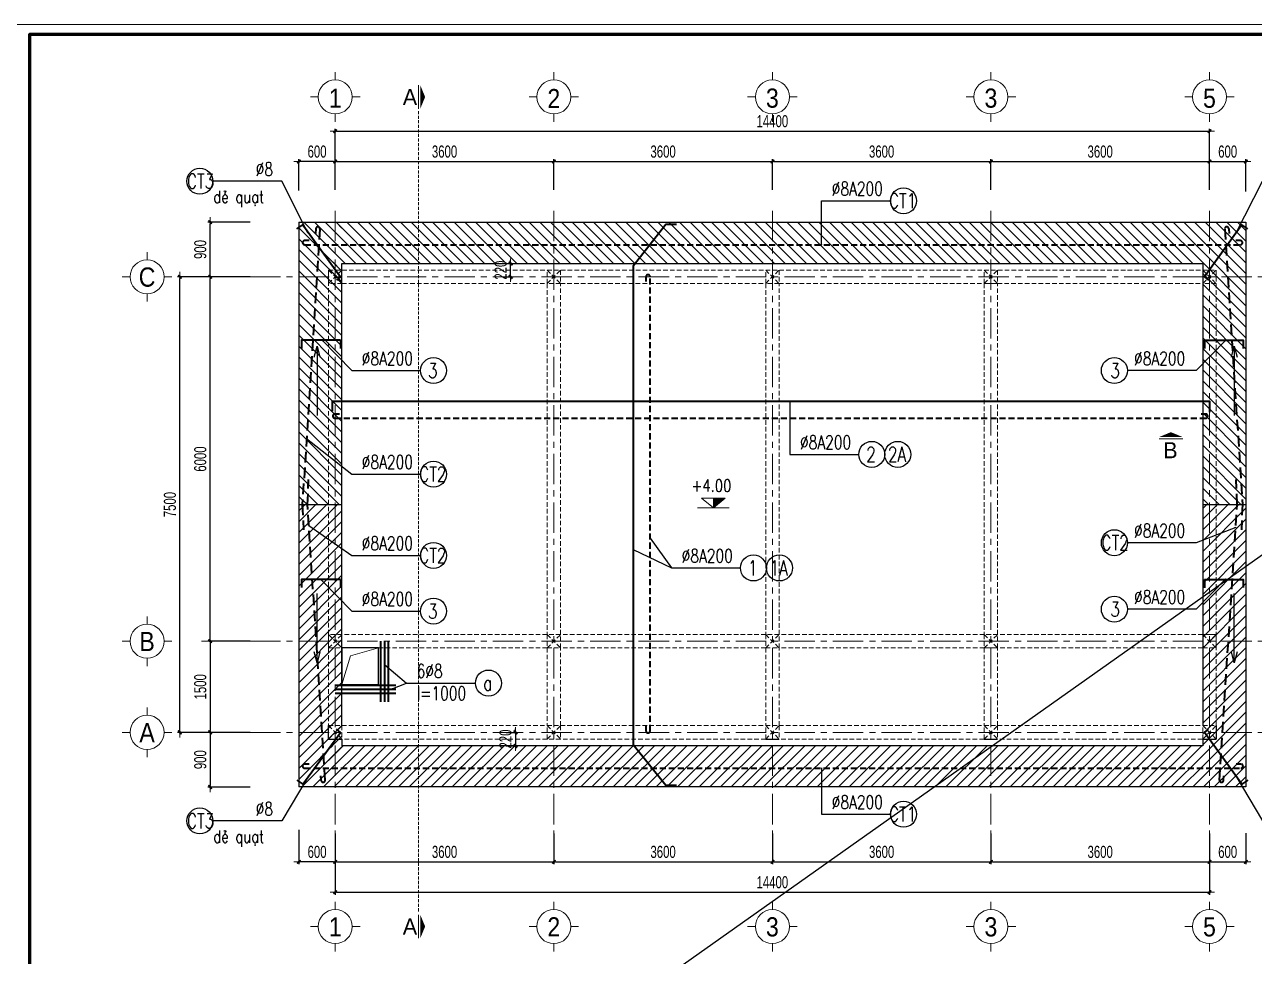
# Model space of a CAD drawing. Header units: millimetres. Extents: x -295047 to 29144, y -724756 to -246879.
# Drawn here: x -21432 to -1174, y -359947 to -344605 of the extents above; entities that cross this region are included whole.
import ezdxf
from ezdxf.enums import TextEntityAlignment as Align

# ---------------------------------------------------------------- set-up
doc = ezdxf.new("R2010")
doc.units = ezdxf.units.MM
doc.header["$MEASUREMENT"] = 0
doc.header["$PDMODE"] = 32
for name, pattern in [('CENTERX2', [4, 2.5, -0.5, 0.5, -0.5]), ('DASHDOT', [1, 0.5, -0.25, 0, -0.25]), ('HIDDEN', [0.375, 0.25, -0.125])]:
    doc.linetypes.add(name, pattern=pattern)
doc.layers.get('Defpoints').update_dxf_attribs({"color": 1})
doc.layers.add('KCS_Plotter', color=11, linetype='Continuous', plot=False)
for name, color, linetype, lineweight in [('Khungten_LCDI', 7, 'Continuous', 5), ('LC Dim', 8, 'Continuous', 18), ('LC Hatch', 252, 'Continuous', 9), ('LC ISO', 153, 'Continuous', 13), ('LC Khac', 4, 'Continuous', 9), ('LC MANH DUT', 35, 'HIDDEN', 5), ('LC Net dam2', 6, 'Continuous', 40), ('LC Net manh', 219, 'Continuous', 5), ('LC Net thay', 7, 'Continuous', 25), ('LC Net truc', 79, 'DASHDOT', 13), ('LC Text1', 3, 'Continuous', 20), ('LC Text2', 7, 'Continuous', 25)]:
    doc.layers.add(name, color=color, linetype=linetype, lineweight=lineweight)
doc.styles.add('HOATBIF', font='hoatbif.shx', dxfattribs={"width": 0.7})
doc.styles.add('Khungten', font='VHAVAN_1.TTF', dxfattribs={"width": 0.9, "height": 5000})
doc.styles.add('LC 1', font='VHAVANB_1.TTF')
doc.styles.add('LC 3', font='vnsimli.shx', dxfattribs={"width": 0.75})
doc.styles.add('T1', font='Vnsimli.shx', dxfattribs={"width": 0.8})
doc.styles.add('Title', font='VHBLACK_1.TTF', dxfattribs={"width": 0.8})
doc.dimstyles.new('Copy of 1-90', dxfattribs={"dimscale": 90, "dimtxt": 2.5, "dimasz": 0.35, "dimexe": 0.5, "dimexo": 0, "dimgap": 0.8, "dimtad": 1, "dimdec": 0, "dimzin": 0, "dimdsep": 46, "dimtxsty": 'HOATBIF', "dimblk1": 'DOT', "dimblk2": 'DOT', "dimsah": 1, "dimcen": -1, "dimdle": 1, "dimclrd": 256, "dimclre": 256, "dimclrt": 4, "dimadec": 3, "dimazin": 2, "dimtfac": 0.333333, "dimtdec": 0, "dimtix": 1, "dimtmove": 2, "dimatfit": 3, "dimldrblk": 'DOT', "dimfxl": 1, "dimtvp": 0.833333, "dimtolj": 1, "dimtzin": 0, "dimarcsym": 0})
doc.dimstyles.new('DIM CHUAN', dxfattribs={"dimscale": 60, "dimtxt": 2.5, "dimasz": 0.35, "dimexe": 0.5, "dimexo": 0, "dimgap": 0.8, "dimtad": 1, "dimdec": 0, "dimzin": 0, "dimdsep": 46, "dimtxsty": 'HOATBIF', "dimblk1": 'DOT', "dimblk2": 'DOT', "dimsah": 1, "dimcen": -1, "dimdle": 1, "dimclrd": 256, "dimclre": 256, "dimclrt": 4, "dimadec": 3, "dimazin": 2, "dimtfac": 0.333333, "dimtdec": 0, "dimtix": 1, "dimtmove": 2, "dimatfit": 3, "dimldrblk": 'DOT', "dimfxl": 1, "dimtvp": 0.833333, "dimtolj": 1, "dimtzin": 0, "dimarcsym": 0})

# ---------------------------------------------------------------- blocks, each defined once
blk = doc.blocks.new('lcdi KC')
at = {"layer": 'Defpoints', "lineweight": 0}
blk.add_lwpolyline([(-1200, -14850), (-1200, 14850), (40800, 14850), (40800, -14850)], close=True, dxfattribs=at)
at = {"layer": 'Khungten_LCDI', "color": 5, "lineweight": 60}
blk.add_lwpolyline([(0, -14650), (0, 14650), (40600, 14650), (40600, -14650)], close=True, dxfattribs=at)
at = {"color": 7, "style": 'Khungten', "width": 0.8}
for tag, p in [('REVISION', (39499, -10746)), ('NGAYHT', (39546, -11609))]:
    blk.add_attdef(tag, text='', height=200, dxfattribs=at).set_placement(p, align=Align.CENTER)
at = {"layer": 'LC Text1', "style": 'Title', "width": 1.485915}
for tag, p, p2 in [('TENBANVE1', (36913, -8886), (40339, -8886)), ('TENBANVE2', (36913, -9562), (40339, -9562))]:
    blk.add_attdef(tag, text='', height=250, dxfattribs=at).set_placement(p, p2, align=Align.FIT)
at = {"layer": 'LC Text1', "style": 'Title', "width": 0.7}
blk.add_attdef('SOBANVE', text='', height=250, dxfattribs=at).set_placement((39562, -13896), align=Align.CENTER)
blk = doc.blocks.new('DOT')
at = {"layer": 'LC Dim'}
blk.add_line((-3, 0), (3, 0), dxfattribs=at)
at = {"layer": 'LC Dim', "color": 4}
blk.add_line((-1, -1), (1, 1), dxfattribs=at)
blk.add_lwpolyline([(0.5, 1), (-1, -0.5), (-0.5, -1), (1, 0.5)], close=True, dxfattribs=at)
blk = doc.blocks.new('*D417')
at = {"layer": 'Defpoints', "color": 0, "ltscale": 2, "transparency": 16777216}
for p in [(-16314, -357925), (-1914, -357925), (-1914, -358891)]:
    blk.add_point(p, dxfattribs=at)
at = {"layer": 'LC Dim', "lineweight": -2, "ltscale": 2, "transparency": 16777216}
for p, q in [((-16314, -357925), (-16314, -358931)), ((-1914, -357925), (-1914, -358931)), ((-16286, -358891), (-1942, -358891))]:
    blk.add_line(p, q, dxfattribs=at)
at = {"layer": 'LC Dim', "lineweight": -2, "ltscale": 2, "transparency": 16777216, "xscale": 28, "yscale": 28, "zscale": 28, "rotation": 180}
blk.add_blockref('DOT', (-16314, -358891), dxfattribs=at)
at = {"layer": 'LC Dim', "lineweight": -2, "ltscale": 2, "transparency": 16777216, "xscale": 28, "yscale": 28, "zscale": 28}
blk.add_blockref('DOT', (-1914, -358891), dxfattribs=at)
at = {"layer": 'LC Dim', "color": 4, "ltscale": 2, "transparency": 16777216, "insert": (-9114, -358727), "char_height": 200, "attachment_point": 5, "style": 'HOATBIF'}
blk.add_mtext('\\A1;14400', dxfattribs=at)
blk = doc.blocks.new('*D384')
at = {"layer": 'Defpoints', "color": 0, "ltscale": 2, "transparency": 16777216}
for p in [(-18873, -348758), (-18401, -348758), (-18401, -356258)]:
    blk.add_point(p, dxfattribs=at)
at = {"layer": 'LC Dim', "lineweight": -2, "ltscale": 2, "transparency": 16777216}
for p, q in [((-18401, -348758), (-18913, -348758)), ((-18873, -356230), (-18873, -348786)), ((-18401, -356258), (-18913, -356258))]:
    blk.add_line(p, q, dxfattribs=at)
at = {"layer": 'LC Dim', "lineweight": -2, "ltscale": 2, "transparency": 16777216, "xscale": 28, "yscale": 28, "zscale": 28}
for p, rotation in [((-18873, -348758), 90), ((-18873, -356258), 270)]:
    blk.add_blockref('DOT', p, dxfattribs=dict(at, rotation=rotation))
at = {"layer": 'LC Dim', "color": 4, "ltscale": 2, "transparency": 16777216, "insert": (-19037, -352508), "char_height": 200, "attachment_point": 5, "rotation": 90, "style": 'HOATBIF'}
blk.add_mtext('\\A1;7500', dxfattribs=at)
blk = doc.blocks.new('TTRUC')
at = {"layer": 'LC ISO'}
for p, q in [((0, 6.95), (0, 10.13)), ((-6.95, 0), (-10.13, 0)), ((6.95, 0), (10.13, 0)), ((0, -6.95), (0, -10.13))]:
    blk.add_line(p, q, dxfattribs=at)
at = {"layer": 'LC Net manh'}
blk.add_circle((0, 0), 6.95, dxfattribs=at)
blk = doc.blocks.new('Caodo1')
at = {"layer": 'LC Text1'}
blk.add_hatch(color=256, dxfattribs=at).paths.add_polyline_path([(0, 200), (0, 0), (243, 200)])
for p, q in [((324, 0), (-324, 0)), ((0, 0), (0, 200))]:
    blk.add_line(p, q, dxfattribs=at)
blk.add_lwpolyline([(-243, 200), (243, 200), (0, 0), (0, 0)], close=True, dxfattribs=at)
at = {"layer": 'LC Text1', "style": 'T1', "width": 0.8}
blk.add_attdef('%%P0,00', text='', height=250, dxfattribs=at).set_placement((-39, 460), align=Align.MIDDLE_CENTER)
blk = doc.blocks.new('*D385')
at = {"layer": 'Defpoints', "color": 0, "ltscale": 2, "transparency": 16777216}
for p in [(-16314, -357925), (-12714, -357925), (-12714, -358391)]:
    blk.add_point(p, dxfattribs=at)
at = {"layer": 'LC Dim', "lineweight": -2, "ltscale": 2, "transparency": 16777216}
for p, q in [((-16314, -357925), (-16314, -358431)), ((-12714, -357925), (-12714, -358431)), ((-16286, -358391), (-12742, -358391))]:
    blk.add_line(p, q, dxfattribs=at)
at = {"layer": 'LC Dim', "lineweight": -2, "ltscale": 2, "transparency": 16777216, "xscale": 28, "yscale": 28, "zscale": 28, "rotation": 180}
blk.add_blockref('DOT', (-16314, -358391), dxfattribs=at)
at = {"layer": 'LC Dim', "lineweight": -2, "ltscale": 2, "transparency": 16777216, "xscale": 28, "yscale": 28, "zscale": 28}
blk.add_blockref('DOT', (-12714, -358391), dxfattribs=at)
at = {"layer": 'LC Dim', "color": 4, "ltscale": 2, "transparency": 16777216, "insert": (-14514, -358227), "char_height": 200, "attachment_point": 5, "style": 'HOATBIF'}
blk.add_mtext('\\A1;3600', dxfattribs=at)
blk = doc.blocks.new('*D386')
at = {"layer": 'Defpoints', "color": 0, "ltscale": 2, "transparency": 16777216}
for p in [(-12714, -357925), (-9114, -357925), (-9114, -358391)]:
    blk.add_point(p, dxfattribs=at)
at = {"layer": 'LC Dim', "lineweight": -2, "ltscale": 2, "transparency": 16777216}
for p, q in [((-12714, -357925), (-12714, -358431)), ((-9114, -357925), (-9114, -358431)), ((-12686, -358391), (-9142, -358391))]:
    blk.add_line(p, q, dxfattribs=at)
at = {"layer": 'LC Dim', "lineweight": -2, "ltscale": 2, "transparency": 16777216, "xscale": 28, "yscale": 28, "zscale": 28, "rotation": 180}
blk.add_blockref('DOT', (-12714, -358391), dxfattribs=at)
at = {"layer": 'LC Dim', "lineweight": -2, "ltscale": 2, "transparency": 16777216, "xscale": 28, "yscale": 28, "zscale": 28}
blk.add_blockref('DOT', (-9114, -358391), dxfattribs=at)
at = {"layer": 'LC Dim', "color": 4, "ltscale": 2, "transparency": 16777216, "insert": (-10914, -358227), "char_height": 200, "attachment_point": 5, "style": 'HOATBIF'}
blk.add_mtext('\\A1;3600', dxfattribs=at)
blk = doc.blocks.new('*D387')
at = {"layer": 'Defpoints', "color": 0, "ltscale": 2, "transparency": 16777216}
for p in [(-9114, -357925), (-5514, -357925), (-5514, -358391)]:
    blk.add_point(p, dxfattribs=at)
at = {"layer": 'LC Dim', "lineweight": -2, "ltscale": 2, "transparency": 16777216}
for p, q in [((-9114, -357925), (-9114, -358431)), ((-5514, -357925), (-5514, -358431)), ((-9086, -358391), (-5542, -358391))]:
    blk.add_line(p, q, dxfattribs=at)
at = {"layer": 'LC Dim', "lineweight": -2, "ltscale": 2, "transparency": 16777216, "xscale": 28, "yscale": 28, "zscale": 28, "rotation": 180}
blk.add_blockref('DOT', (-9114, -358391), dxfattribs=at)
at = {"layer": 'LC Dim', "lineweight": -2, "ltscale": 2, "transparency": 16777216, "xscale": 28, "yscale": 28, "zscale": 28}
blk.add_blockref('DOT', (-5514, -358391), dxfattribs=at)
at = {"layer": 'LC Dim', "color": 4, "ltscale": 2, "transparency": 16777216, "insert": (-7314, -358227), "char_height": 200, "attachment_point": 5, "style": 'HOATBIF'}
blk.add_mtext('\\A1;3600', dxfattribs=at)
blk = doc.blocks.new('*D388')
at = {"layer": 'Defpoints', "color": 0, "ltscale": 2, "transparency": 16777216}
for p in [(-18373, -348758), (-17715, -348758), (-17715, -354758)]:
    blk.add_point(p, dxfattribs=at)
at = {"layer": 'LC Dim', "lineweight": -2, "ltscale": 2, "transparency": 16777216}
for p, q in [((-17715, -348758), (-18413, -348758)), ((-18373, -354730), (-18373, -348786)), ((-17715, -354758), (-18413, -354758))]:
    blk.add_line(p, q, dxfattribs=at)
at = {"layer": 'LC Dim', "lineweight": -2, "ltscale": 2, "transparency": 16777216, "xscale": 28, "yscale": 28, "zscale": 28}
for p, rotation in [((-18373, -348758), 90), ((-18373, -354758), 270)]:
    blk.add_blockref('DOT', p, dxfattribs=dict(at, rotation=rotation))
at = {"layer": 'LC Dim', "color": 4, "ltscale": 2, "transparency": 16777216, "insert": (-18537, -351758), "char_height": 200, "attachment_point": 5, "rotation": 90, "style": 'HOATBIF'}
blk.add_mtext('\\A1;6000', dxfattribs=at)
blk = doc.blocks.new('*D389')
at = {"layer": 'Defpoints', "color": 0, "ltscale": 2, "transparency": 16777216}
for p in [(-17715, -354758), (-18373, -356258), (-17715, -356258)]:
    blk.add_point(p, dxfattribs=at)
at = {"layer": 'LC Dim', "lineweight": -2, "ltscale": 2, "transparency": 16777216}
for p, q in [((-17715, -354758), (-18413, -354758)), ((-18373, -354786), (-18373, -356230)), ((-17715, -356258), (-18413, -356258))]:
    blk.add_line(p, q, dxfattribs=at)
at = {"layer": 'LC Dim', "lineweight": -2, "ltscale": 2, "transparency": 16777216, "xscale": 28, "yscale": 28, "zscale": 28}
for p, rotation in [((-18373, -354758), 90), ((-18373, -356258), 270)]:
    blk.add_blockref('DOT', p, dxfattribs=dict(at, rotation=rotation))
at = {"layer": 'LC Dim', "color": 4, "ltscale": 2, "transparency": 16777216, "insert": (-18537, -355508), "char_height": 200, "attachment_point": 5, "rotation": 90, "style": 'HOATBIF'}
blk.add_mtext('\\A1;1500', dxfattribs=at)
blk = doc.blocks.new('*D392')
at = {"layer": 'Defpoints', "color": 0, "ltscale": 2, "transparency": 16777216}
for p in [(-18373, -347858), (-17715, -347858), (-17715, -348758)]:
    blk.add_point(p, dxfattribs=at)
at = {"layer": 'LC Dim', "lineweight": -2, "ltscale": 2, "transparency": 16777216}
for p, q in [((-17715, -347858), (-18413, -347858)), ((-18373, -348730), (-18373, -347886)), ((-17715, -348758), (-18413, -348758))]:
    blk.add_line(p, q, dxfattribs=at)
at = {"layer": 'LC Dim', "lineweight": -2, "ltscale": 2, "transparency": 16777216, "xscale": 28, "yscale": 28, "zscale": 28}
for p, rotation in [((-18373, -347858), 90), ((-18373, -348758), 270)]:
    blk.add_blockref('DOT', p, dxfattribs=dict(at, rotation=rotation))
at = {"layer": 'LC Dim', "color": 4, "ltscale": 2, "transparency": 16777216, "insert": (-18537, -348308), "char_height": 200, "attachment_point": 5, "rotation": 90, "style": 'HOATBIF'}
blk.add_mtext('\\A1;900', dxfattribs=at)
blk = doc.blocks.new('*D395')
at = {"layer": 'Defpoints', "color": 0, "ltscale": 2, "transparency": 16777216}
for p in [(-17715, -356258), (-18373, -357158), (-17715, -357158)]:
    blk.add_point(p, dxfattribs=at)
at = {"layer": 'LC Dim', "lineweight": -2, "ltscale": 2, "transparency": 16777216}
for p, q in [((-17715, -356258), (-18413, -356258)), ((-18373, -356286), (-18373, -357130)), ((-17715, -357158), (-18413, -357158))]:
    blk.add_line(p, q, dxfattribs=at)
at = {"layer": 'LC Dim', "lineweight": -2, "ltscale": 2, "transparency": 16777216, "xscale": 28, "yscale": 28, "zscale": 28}
for p, rotation in [((-18373, -356258), 90), ((-18373, -357158), 270)]:
    blk.add_blockref('DOT', p, dxfattribs=dict(at, rotation=rotation))
at = {"layer": 'LC Dim', "color": 4, "ltscale": 2, "transparency": 16777216, "insert": (-18537, -356708), "char_height": 200, "attachment_point": 5, "rotation": 90, "style": 'HOATBIF'}
blk.add_mtext('\\A1;900', dxfattribs=at)
blk = doc.blocks.new('*D396')
at = {"layer": 'Defpoints', "color": 0, "ltscale": 2, "transparency": 16777216}
for p in [(-1914, -346361), (-16314, -347327), (-1914, -347327)]:
    blk.add_point(p, dxfattribs=at)
at = {"layer": 'LC Dim', "lineweight": -2, "ltscale": 2, "transparency": 16777216}
for p, q in [((-16314, -347327), (-16314, -346321)), ((-16286, -346361), (-1942, -346361)), ((-1914, -347327), (-1914, -346321))]:
    blk.add_line(p, q, dxfattribs=at)
at = {"layer": 'LC Dim', "lineweight": -2, "ltscale": 2, "transparency": 16777216, "xscale": 28, "yscale": 28, "zscale": 28, "rotation": 180}
blk.add_blockref('DOT', (-16314, -346361), dxfattribs=at)
at = {"layer": 'LC Dim', "lineweight": -2, "ltscale": 2, "transparency": 16777216, "xscale": 28, "yscale": 28, "zscale": 28}
blk.add_blockref('DOT', (-1914, -346361), dxfattribs=at)
at = {"layer": 'LC Dim', "color": 4, "ltscale": 2, "transparency": 16777216, "insert": (-9114, -346197), "char_height": 200, "attachment_point": 5, "style": 'HOATBIF'}
blk.add_mtext('\\A1;14400', dxfattribs=at)
blk = doc.blocks.new('*D397')
at = {"layer": 'Defpoints', "color": 0, "ltscale": 2, "transparency": 16777216}
for p in [(-12714, -346861), (-16314, -347327), (-12714, -347327)]:
    blk.add_point(p, dxfattribs=at)
at = {"layer": 'LC Dim', "lineweight": -2, "ltscale": 2, "transparency": 16777216}
for p, q in [((-16314, -347327), (-16314, -346821)), ((-16286, -346861), (-12742, -346861)), ((-12714, -347327), (-12714, -346821))]:
    blk.add_line(p, q, dxfattribs=at)
at = {"layer": 'LC Dim', "lineweight": -2, "ltscale": 2, "transparency": 16777216, "xscale": 28, "yscale": 28, "zscale": 28, "rotation": 180}
blk.add_blockref('DOT', (-16314, -346861), dxfattribs=at)
at = {"layer": 'LC Dim', "lineweight": -2, "ltscale": 2, "transparency": 16777216, "xscale": 28, "yscale": 28, "zscale": 28}
blk.add_blockref('DOT', (-12714, -346861), dxfattribs=at)
at = {"layer": 'LC Dim', "color": 4, "ltscale": 2, "transparency": 16777216, "insert": (-14514, -346697), "char_height": 200, "attachment_point": 5, "style": 'HOATBIF'}
blk.add_mtext('\\A1;3600', dxfattribs=at)
blk = doc.blocks.new('*D398')
at = {"layer": 'Defpoints', "color": 0, "ltscale": 2, "transparency": 16777216}
for p in [(-9114, -346861), (-12714, -347327), (-9114, -347327)]:
    blk.add_point(p, dxfattribs=at)
at = {"layer": 'LC Dim', "lineweight": -2, "ltscale": 2, "transparency": 16777216}
for p, q in [((-12714, -347327), (-12714, -346821)), ((-12686, -346861), (-9142, -346861)), ((-9114, -347327), (-9114, -346821))]:
    blk.add_line(p, q, dxfattribs=at)
at = {"layer": 'LC Dim', "lineweight": -2, "ltscale": 2, "transparency": 16777216, "xscale": 28, "yscale": 28, "zscale": 28, "rotation": 180}
blk.add_blockref('DOT', (-12714, -346861), dxfattribs=at)
at = {"layer": 'LC Dim', "lineweight": -2, "ltscale": 2, "transparency": 16777216, "xscale": 28, "yscale": 28, "zscale": 28}
blk.add_blockref('DOT', (-9114, -346861), dxfattribs=at)
at = {"layer": 'LC Dim', "color": 4, "ltscale": 2, "transparency": 16777216, "insert": (-10914, -346697), "char_height": 200, "attachment_point": 5, "style": 'HOATBIF'}
blk.add_mtext('\\A1;3600', dxfattribs=at)
blk = doc.blocks.new('*D399')
at = {"layer": 'Defpoints', "color": 0, "ltscale": 2, "transparency": 16777216}
for p in [(-5514, -346861), (-9114, -347327), (-5514, -347327)]:
    blk.add_point(p, dxfattribs=at)
at = {"layer": 'LC Dim', "lineweight": -2, "ltscale": 2, "transparency": 16777216}
for p, q in [((-9114, -347327), (-9114, -346821)), ((-9086, -346861), (-5542, -346861)), ((-5514, -347327), (-5514, -346821))]:
    blk.add_line(p, q, dxfattribs=at)
at = {"layer": 'LC Dim', "lineweight": -2, "ltscale": 2, "transparency": 16777216, "xscale": 28, "yscale": 28, "zscale": 28, "rotation": 180}
blk.add_blockref('DOT', (-9114, -346861), dxfattribs=at)
at = {"layer": 'LC Dim', "lineweight": -2, "ltscale": 2, "transparency": 16777216, "xscale": 28, "yscale": 28, "zscale": 28}
blk.add_blockref('DOT', (-5514, -346861), dxfattribs=at)
at = {"layer": 'LC Dim', "color": 4, "ltscale": 2, "transparency": 16777216, "insert": (-7314, -346697), "char_height": 200, "attachment_point": 5, "style": 'HOATBIF'}
blk.add_mtext('\\A1;3600', dxfattribs=at)
blk = doc.blocks.new('*D400')
at = {"layer": 'Defpoints', "color": 0, "ltscale": 2, "transparency": 16777216}
for p in [(-16914, -346861), (-16914, -347337), (-16314, -347327)]:
    blk.add_point(p, dxfattribs=at)
at = {"layer": 'LC Dim', "lineweight": -2, "ltscale": 2, "transparency": 16777216}
for p, q in [((-16914, -347337), (-16914, -346821)), ((-16342, -346861), (-16886, -346861)), ((-16314, -347327), (-16314, -346821))]:
    blk.add_line(p, q, dxfattribs=at)
at = {"layer": 'LC Dim', "lineweight": -2, "ltscale": 2, "transparency": 16777216, "xscale": 28, "yscale": 28, "zscale": 28, "rotation": 180}
blk.add_blockref('DOT', (-16914, -346861), dxfattribs=at)
at = {"layer": 'LC Dim', "lineweight": -2, "ltscale": 2, "transparency": 16777216, "xscale": 28, "yscale": 28, "zscale": 28}
blk.add_blockref('DOT', (-16314, -346861), dxfattribs=at)
at = {"layer": 'LC Dim', "color": 4, "ltscale": 2, "transparency": 16777216, "insert": (-16614, -346697), "char_height": 200, "attachment_point": 5, "style": 'HOATBIF'}
blk.add_mtext('\\A1;600', dxfattribs=at)
blk = doc.blocks.new('*D401')
at = {"layer": 'Defpoints', "color": 0, "ltscale": 2, "transparency": 16777216}
for p in [(-1314, -346861), (-1914, -347327), (-1314, -347352)]:
    blk.add_point(p, dxfattribs=at)
at = {"layer": 'LC Dim', "lineweight": -2, "ltscale": 2, "transparency": 16777216}
for p, q in [((-1914, -347327), (-1914, -346821)), ((-1886, -346861), (-1342, -346861)), ((-1314, -347352), (-1314, -346821))]:
    blk.add_line(p, q, dxfattribs=at)
at = {"layer": 'LC Dim', "lineweight": -2, "ltscale": 2, "transparency": 16777216, "xscale": 28, "yscale": 28, "zscale": 28, "rotation": 180}
blk.add_blockref('DOT', (-1914, -346861), dxfattribs=at)
at = {"layer": 'LC Dim', "lineweight": -2, "ltscale": 2, "transparency": 16777216, "xscale": 28, "yscale": 28, "zscale": 28}
blk.add_blockref('DOT', (-1314, -346861), dxfattribs=at)
at = {"layer": 'LC Dim', "color": 4, "ltscale": 2, "transparency": 16777216, "insert": (-1614, -346697), "char_height": 200, "attachment_point": 5, "style": 'HOATBIF'}
blk.add_mtext('\\A1;600', dxfattribs=at)
blk = doc.blocks.new('*D402')
at = {"layer": 'Defpoints', "color": 0, "ltscale": 2, "transparency": 16777216}
for p in [(-1914, -357925), (-1314, -357918), (-1314, -358391)]:
    blk.add_point(p, dxfattribs=at)
at = {"layer": 'LC Dim', "lineweight": -2, "ltscale": 2, "transparency": 16777216}
for p, q in [((-1914, -357925), (-1914, -358431)), ((-1314, -357918), (-1314, -358431)), ((-1886, -358391), (-1342, -358391))]:
    blk.add_line(p, q, dxfattribs=at)
at = {"layer": 'LC Dim', "lineweight": -2, "ltscale": 2, "transparency": 16777216, "xscale": 28, "yscale": 28, "zscale": 28, "rotation": 180}
blk.add_blockref('DOT', (-1914, -358391), dxfattribs=at)
at = {"layer": 'LC Dim', "lineweight": -2, "ltscale": 2, "transparency": 16777216, "xscale": 28, "yscale": 28, "zscale": 28}
blk.add_blockref('DOT', (-1314, -358391), dxfattribs=at)
at = {"layer": 'LC Dim', "color": 4, "ltscale": 2, "transparency": 16777216, "insert": (-1614, -358227), "char_height": 200, "attachment_point": 5, "style": 'HOATBIF'}
blk.add_mtext('\\A1;600', dxfattribs=at)
blk = doc.blocks.new('*D403')
at = {"layer": 'Defpoints', "color": 0, "ltscale": 2, "transparency": 16777216}
for p in [(-16914, -357862), (-16314, -357925), (-16914, -358391)]:
    blk.add_point(p, dxfattribs=at)
at = {"layer": 'LC Dim', "lineweight": -2, "ltscale": 2, "transparency": 16777216}
for p, q in [((-16914, -357862), (-16914, -358431)), ((-16314, -357925), (-16314, -358431)), ((-16342, -358391), (-16886, -358391))]:
    blk.add_line(p, q, dxfattribs=at)
at = {"layer": 'LC Dim', "lineweight": -2, "ltscale": 2, "transparency": 16777216, "xscale": 28, "yscale": 28, "zscale": 28, "rotation": 180}
blk.add_blockref('DOT', (-16914, -358391), dxfattribs=at)
at = {"layer": 'LC Dim', "lineweight": -2, "ltscale": 2, "transparency": 16777216, "xscale": 28, "yscale": 28, "zscale": 28}
blk.add_blockref('DOT', (-16314, -358391), dxfattribs=at)
at = {"layer": 'LC Dim', "color": 4, "ltscale": 2, "transparency": 16777216, "insert": (-16614, -358227), "char_height": 200, "attachment_point": 5, "style": 'HOATBIF'}
blk.add_mtext('\\A1;600', dxfattribs=at)
blk = doc.blocks.new('*D378')
at = {"layer": 'Defpoints', "color": 0, "ltscale": 2, "transparency": 16777216}
for p in [(-13497, -356258), (-13497, -356478), (-13346, -356478)]:
    blk.add_point(p, dxfattribs=at)
at = {"layer": 'LC Dim', "lineweight": -2, "ltscale": 2, "transparency": 16777216}
for p, q in [((-13497, -356258), (-13306, -356258)), ((-13346, -356230), (-13346, -356202)), ((-13346, -356258), (-13346, -356478)), ((-13497, -356478), (-13306, -356478)), ((-13346, -356506), (-13346, -356534))]:
    blk.add_line(p, q, dxfattribs=at)
at = {"layer": 'LC Dim', "lineweight": -2, "ltscale": 2, "transparency": 16777216, "xscale": 28, "yscale": 28, "zscale": 28}
for p, rotation in [((-13346, -356258), 270), ((-13346, -356478), 90)]:
    blk.add_blockref('DOT', p, dxfattribs=dict(at, rotation=rotation))
at = {"layer": 'LC Dim', "color": 4, "ltscale": 2, "transparency": 16777216, "insert": (-13510, -356368), "char_height": 200, "attachment_point": 5, "rotation": 90, "style": 'HOATBIF'}
blk.add_mtext('\\A1;220', dxfattribs=at)
blk = doc.blocks.new('*D379')
at = {"layer": 'Defpoints', "color": 0, "ltscale": 2, "transparency": 16777216}
for p in [(-13541, -348538), (-13425, -348538), (-13541, -348758)]:
    blk.add_point(p, dxfattribs=at)
at = {"layer": 'LC Dim', "lineweight": -2, "ltscale": 2, "transparency": 16777216}
for p, q in [((-13541, -348538), (-13385, -348538)), ((-13425, -348510), (-13425, -348482)), ((-13425, -348758), (-13425, -348538)), ((-13541, -348758), (-13385, -348758)), ((-13425, -348786), (-13425, -348814))]:
    blk.add_line(p, q, dxfattribs=at)
at = {"layer": 'LC Dim', "lineweight": -2, "ltscale": 2, "transparency": 16777216, "xscale": 28, "yscale": 28, "zscale": 28}
for p, rotation in [((-13425, -348538), 270), ((-13425, -348758), 90)]:
    blk.add_blockref('DOT', p, dxfattribs=dict(at, rotation=rotation))
at = {"layer": 'LC Dim', "color": 4, "ltscale": 2, "transparency": 16777216, "insert": (-13589, -348648), "char_height": 200, "attachment_point": 5, "rotation": 90, "style": 'HOATBIF'}
blk.add_mtext('\\A1;220', dxfattribs=at)
blk = doc.blocks.new('*D608')
at = {"layer": 'Defpoints', "color": 0, "ltscale": 2, "transparency": 16777216}
for p in [(-5514, -357925), (-1914, -357925), (-1914, -358391)]:
    blk.add_point(p, dxfattribs=at)
at = {"layer": 'LC Dim', "lineweight": -2, "ltscale": 2, "transparency": 16777216}
for p, q in [((-5514, -357925), (-5514, -358431)), ((-1914, -357925), (-1914, -358431)), ((-5486, -358391), (-1942, -358391))]:
    blk.add_line(p, q, dxfattribs=at)
at = {"layer": 'LC Dim', "lineweight": -2, "ltscale": 2, "transparency": 16777216, "xscale": 28, "yscale": 28, "zscale": 28, "rotation": 180}
blk.add_blockref('DOT', (-5514, -358391), dxfattribs=at)
at = {"layer": 'LC Dim', "lineweight": -2, "ltscale": 2, "transparency": 16777216, "xscale": 28, "yscale": 28, "zscale": 28}
blk.add_blockref('DOT', (-1914, -358391), dxfattribs=at)
at = {"layer": 'LC Dim', "color": 4, "ltscale": 2, "transparency": 16777216, "insert": (-3714, -358227), "char_height": 200, "attachment_point": 5, "style": 'HOATBIF'}
blk.add_mtext('\\A1;3600', dxfattribs=at)
blk = doc.blocks.new('*D607')
at = {"layer": 'Defpoints', "color": 0, "ltscale": 2, "transparency": 16777216}
for p in [(-1914, -346861), (-5514, -347327), (-1914, -347327)]:
    blk.add_point(p, dxfattribs=at)
at = {"layer": 'LC Dim', "lineweight": -2, "ltscale": 2, "transparency": 16777216}
for p, q in [((-5514, -347327), (-5514, -346821)), ((-5486, -346861), (-1942, -346861)), ((-1914, -347327), (-1914, -346821))]:
    blk.add_line(p, q, dxfattribs=at)
at = {"layer": 'LC Dim', "lineweight": -2, "ltscale": 2, "transparency": 16777216, "xscale": 28, "yscale": 28, "zscale": 28, "rotation": 180}
blk.add_blockref('DOT', (-5514, -346861), dxfattribs=at)
at = {"layer": 'LC Dim', "lineweight": -2, "ltscale": 2, "transparency": 16777216, "xscale": 28, "yscale": 28, "zscale": 28}
blk.add_blockref('DOT', (-1914, -346861), dxfattribs=at)
at = {"layer": 'LC Dim', "color": 4, "ltscale": 2, "transparency": 16777216, "insert": (-3714, -346697), "char_height": 200, "attachment_point": 5, "style": 'HOATBIF'}
blk.add_mtext('\\A1;3600', dxfattribs=at)

msp = doc.modelspace()

# ---------------------------------------------------------------- hatches: boundary and pattern name
at = {"layer": 'LC Hatch', "ltscale": 2}
h = msp.add_hatch(dxfattribs=at)
h.set_pattern_fill('ANSI31', color=256, scale=1000, angle=90)
h.paths.add_polyline_path([(-16914, -347857.7), (-16204, -347857.7), (-16204, -352507.7), (-16914, -352507.7)])
h = msp.add_hatch(dxfattribs=at)
h.set_pattern_fill('ANSI31', color=256, scale=1000, angle=90)
h.paths.add_polyline_path([(-2024, -347857.7), (-16424, -347857.7), (-16424, -348647.7), (-16204, -348537.7), (-2024, -348537.7)])
h = msp.add_hatch(dxfattribs=at)
h.set_pattern_fill('ANSI31', color=256, scale=1000, angle=90)
h.paths.add_polyline_path([(-1314, -347857.7), (-2024, -347857.7), (-2024, -352507.7), (-1314, -352507.7)])
h = msp.add_hatch(dxfattribs=at)
h.set_pattern_fill('ANSI31', color=256, scale=1000)
h.paths.add_polyline_path([(-16914, -352507.7), (-16204, -352507.7), (-16204, -357157.7), (-16914, -357157.7)])
h = msp.add_hatch(dxfattribs=at)
h.set_pattern_fill('ANSI31', color=256, scale=1000)
h.paths.add_polyline_path([(-1314, -352507.7), (-2024, -352507.7), (-2024, -357157.7), (-1314, -357157.7)])
h = msp.add_hatch(dxfattribs=at)
h.set_pattern_fill('ANSI31', color=256, scale=1000)
h.paths.add_polyline_path([(-2024, -356477.7), (-16424, -356477.7), (-16424, -357157.7), (-16204, -357157.7), (-2024, -357157.7)])

# ---------------------------------------------------------------- linework, layer by layer
at = {"layer": 'KCS_Plotter', "ltscale": 2}
msp.add_line((-22304.2, -368365.3), (11295.8, -344605.3), dxfattribs=at)
at = {"layer": 'LC Hatch', "ltscale": 2}
for p, q in [((-16065.9, -354995.7), (-15604, -354867.7)), ((-16204, -355467.7), (-16065.9, -354995.7))]:
    msp.add_line(p, q, dxfattribs=at)
at = {"layer": 'LC Khac', "color": 1, "ltscale": 2}
for p, q in [((-14940.8, -345602.6), (-14940.8, -345990.9)), ((-2743.6, -351422.8), (-2355.2, -351422.8)), ((-14940.8, -359260.4), (-14940.8, -359648.7))]:
    msp.add_line(p, q, dxfattribs=at)
for points in [[(-14833.6, -345796.8, 0, 377.1, 0), (-14911.6, -345796.8, 220, 220, 0)], [(-2549.4, -351315.6, 0, 377.1, 0), (-2549.4, -351393.6, 220, 220, 0)], [(-14833.6, -359454.6, 0, 377.1, 0), (-14911.6, -359454.6, 220, 220, 0)]]:
    msp.add_lwpolyline(points, format="xyseb", dxfattribs=at)
at = {"layer": 'LC MANH DUT', "ltscale": 200}
msp.add_line((-14940.8, -346029.9), (-14940.8, -359225.3), dxfattribs=at)
at = {"layer": 'LC MANH DUT', "ltscale": 300}
for p, q in [((-16424, -348647.7), (-1804, -348647.7)), ((-16424, -354867.7), (-16424, -348647.7)), ((-16424, -348867.7), (-16204, -348647.7)), ((-16424, -348647.7), (-16204, -348867.7)), ((-12824, -348867.7), (-12604, -348647.7)), ((-12824, -348647.7), (-12604, -348867.7)), ((-9224, -348867.7), (-9004, -348647.7)), ((-9224, -348647.7), (-9004, -348867.7)), ((-5624, -348867.7), (-5404, -348647.7)), ((-5624, -348647.7), (-5404, -348867.7)), ((-2024, -348867.7), (-1804, -348647.7)), ((-2024, -348647.7), (-1804, -348867.7)), ((-1804, -356367.7), (-1804, -348647.7)), ((-16204, -348867.7), (-12824, -348867.7)), ((-12824, -348867.7), (-12824, -354647.7)), ((-12604, -354647.7), (-12604, -348867.7)), ((-12604, -348867.7), (-9224, -348867.7)), ((-9224, -348867.7), (-9224, -354647.7)), ((-9004, -354647.7), (-9004, -348867.7)), ((-9004, -348867.7), (-2024, -348867.7)), ((-5624, -348867.7), (-5624, -354647.7)), ((-5404, -354647.7), (-5404, -348867.7)), ((-1804, -348867.7), (-2024, -348867.7)), ((-16424, -354647.7), (-16424, -356367.7)), ((-16424, -354647.7), (-16204, -354867.7)), ((-16424, -354867.7), (-16204, -354647.7)), ((-12824, -354647.7), (-16204, -354647.7)), ((-12824, -354647.7), (-12604, -354867.7)), ((-12824, -354867.7), (-12604, -354647.7)), ((-9224, -354647.7), (-12604, -354647.7)), ((-9224, -354647.7), (-9004, -354867.7)), ((-9224, -354867.7), (-9004, -354647.7)), ((-2024, -354647.7), (-9004, -354647.7)), ((-5624, -354647.7), (-5404, -354867.7)), ((-5624, -354867.7), (-5404, -354647.7)), ((-2024, -354647.7), (-1804, -354647.7)), ((-2024, -354647.7), (-1804, -354867.7)), ((-2024, -354867.7), (-1804, -354647.7)), ((-12824, -354867.7), (-16204, -354867.7)), ((-12824, -354867.7), (-12824, -356147.7)), ((-12604, -356147.7), (-12604, -354867.7)), ((-9224, -354867.7), (-12604, -354867.7)), ((-9224, -354867.7), (-9224, -356147.7)), ((-9004, -356147.7), (-9004, -354867.7)), ((-2024, -354867.7), (-9004, -354867.7)), ((-5624, -354867.7), (-5624, -356147.7)), ((-5404, -356147.7), (-5404, -354867.7)), ((-16424, -356367.7), (-16204, -356147.7)), ((-16424, -356147.7), (-16204, -356367.7)), ((-16204, -356147.7), (-12824, -356147.7)), ((-12824, -356367.7), (-12604, -356147.7)), ((-12824, -356147.7), (-12604, -356367.7)), ((-12604, -356147.7), (-9224, -356147.7)), ((-9224, -356367.7), (-9004, -356147.7)), ((-9224, -356147.7), (-9004, -356367.7)), ((-9004, -356147.7), (-2024, -356147.7)), ((-5624, -356367.7), (-5404, -356147.7)), ((-5624, -356147.7), (-5404, -356367.7)), ((-2024, -356367.7), (-1804, -356147.7)), ((-2024, -356147.7), (-1804, -356367.7)), ((-12824, -356367.7), (-16424, -356367.7)), ((-9224, -356367.7), (-12604, -356367.7)), ((-1804, -356367.7), (-9004, -356367.7))]:
    msp.add_line(p, q, dxfattribs=at)
for points in [[(-16424, -348647.7), (-16204, -348647.7), (-16204, -348867.7), (-16424, -348867.7)], [(-12824, -348647.7), (-12604, -348647.7), (-12604, -348867.7), (-12824, -348867.7)], [(-9224, -348647.7), (-9004, -348647.7), (-9004, -348867.7), (-9224, -348867.7)], [(-5624, -348647.7), (-5404, -348647.7), (-5404, -348867.7), (-5624, -348867.7)], [(-2024, -348647.7), (-1804, -348647.7), (-1804, -348867.7), (-2024, -348867.7)], [(-16424, -354867.7), (-16204, -354867.7), (-16204, -354647.7), (-16424, -354647.7)], [(-12824, -354867.7), (-12604, -354867.7), (-12604, -354647.7), (-12824, -354647.7)], [(-9224, -354867.7), (-9004, -354867.7), (-9004, -354647.7), (-9224, -354647.7)], [(-5624, -354867.7), (-5404, -354867.7), (-5404, -354647.7), (-5624, -354647.7)], [(-2024, -354867.7), (-1804, -354867.7), (-1804, -354647.7), (-2024, -354647.7)], [(-16424, -356147.7), (-16204, -356147.7), (-16204, -356367.7), (-16424, -356367.7)], [(-12824, -356147.7), (-12604, -356147.7), (-12604, -356367.7), (-12824, -356367.7)], [(-9224, -356147.7), (-9004, -356147.7), (-9004, -356367.7), (-9224, -356367.7)], [(-5624, -356147.7), (-5404, -356147.7), (-5404, -356367.7), (-5624, -356367.7)], [(-2024, -356147.7), (-1804, -356147.7), (-1804, -356367.7), (-2024, -356367.7)]]:
    msp.add_lwpolyline(points, close=True, dxfattribs=at)
at = {"layer": 'LC Net dam2', "linetype": 'HIDDEN', "ltscale": 700}
for p, q in [((-16566, -347970.6), (-16857, -352507.7)), ((-1662, -347970.6), (-1371, -352507.7)), ((-16770.5, -352507.7), (-16752.7, -352093.6)), ((-1457.5, -352507.7), (-1475.3, -352093.6)), ((-16857, -352507.7), (-16839.2, -352921.9)), ((-16479.5, -357044.9), (-16770.5, -352507.7)), ((-1748.5, -357044.9), (-1457.5, -352507.7)), ((-1371, -352507.7), (-1388.8, -352921.9))]:
    msp.add_line(p, q, dxfattribs=at)
at = {"layer": 'LC Net dam2', "linetype": 'HIDDEN', "ltscale": 400}
for p, q in [((-16633.2, -347966.3), (-16638.2, -348043.2)), ((-1594.8, -347966.3), (-1589.9, -348043.2)), ((-16546.7, -357049.2), (-16551.7, -356972.3)), ((-1681.3, -357049.2), (-1676.4, -356972.3))]:
    msp.add_line(p, q, dxfattribs=at)
at = {"layer": 'LC Net dam2'}
for p, q in [((-16230.4, -349802.7), (-16230.4, -349937.3)), ((-1997.6, -349802.7), (-1997.6, -349937.3)), ((-16230.4, -353741.2), (-16230.4, -353875.9)), ((-1997.6, -353741.2), (-1997.6, -353875.9))]:
    msp.add_line(p, q, dxfattribs=at)
at = {"layer": 'LC Net dam2', "ltscale": 2}
for p, q in [((-15569.1, -354757.7), (-15569.1, -355757.7)), ((-15505.2, -354757.7), (-15505.2, -355757.7)), ((-15441.4, -354757.7), (-15441.4, -355757.7)), ((-16314, -355482.4), (-15314, -355482.4)), ((-16314, -355546.3), (-15314, -355546.3)), ((-16314, -355610.1), (-15314, -355610.1))]:
    msp.add_line(p, q, dxfattribs=at)
at = {"layer": 'LC Net dam2'}
for points in [[(-16946.2, -347970.2), (-16846.9, -347904.3), (-16230.6, -348756.4), (-16295.7, -348812.1)], [(-1281.8, -347970.2), (-1381.2, -347904.3), (-1997.5, -348756.4), (-1932.3, -348812.1)], [(-16230.4, -349802.7), (-16869.8, -349802.7), (-16869.8, -349936.8)], [(-1997.6, -349802.7), (-1358.2, -349802.7), (-1358.2, -349936.8)], [(-16230.4, -353741.2), (-16869.8, -353741.2), (-16869.8, -353875.4)], [(-1997.6, -353741.2), (-1358.2, -353741.2), (-1358.2, -353875.4)], [(-16946.2, -357045.3), (-16846.9, -357111.1), (-16230.6, -356259), (-16295.7, -356203.4)], [(-1281.8, -357045.3), (-1381.2, -357111.1), (-1997.5, -356259), (-1932.3, -356203.4)]]:
    msp.add_lwpolyline(points, dxfattribs=at)
at = {"layer": 'LC Net dam2', "ltscale": 17}
for points in [[(-10691, -347894.8), (-10868.3, -347894.8), (-11406.4, -348584.3), (-11406.4, -356456.9), (-10868.3, -357130.1), (-10691, -357130.1)], [(-16357.1, -350969.2), (-16357.1, -350806.9), (-1914.5, -350806.9), (-1914.5, -350984.2)]]:
    msp.add_lwpolyline(points, dxfattribs=at)
at = {"layer": 'LC Net dam2', "linetype": 'HIDDEN', "ltscale": 400}
for points in [[(-16741.6, -348161.5), (-16818.6, -348161.5, 1), (-16818.6, -348228.9), (-1403.7, -348228.9, 1), (-1403.7, -348161.5), (-1480.7, -348161.5)], [(-11196.2, -356157.3), (-11196.2, -356234.3, 1), (-11128.8, -356234.3), (-11128.8, -348756.3, 1), (-11196.2, -348756.3), (-11196.2, -348833.3)], [(-16246.4, -351017.1), (-16323.4, -351017.1, 1), (-16323.4, -351084.4), (-1975.2, -351084.4, 1), (-1975.2, -351017.1), (-2052.2, -351017.1)], [(-16742.8, -356779.6), (-16819.8, -356779.6, 1), (-16819.8, -356847), (-1394.5, -356847, 1), (-1394.5, -356779.6), (-1471.6, -356779.6)]]:
    msp.add_lwpolyline(points, format="xyb", dxfattribs=at)
for centre, start, end in [((-16599.6, -347968.4), 356.33021, 176.33021), ((-1628.4, -347968.4), 3.66979, 183.66979), ((-16513.1, -357047.1), 183.66979, 3.66979), ((-1714.9, -357047.1), 176.33021, 356.33021)]:
    msp.add_arc(centre, 33.7, start, end, dxfattribs=at)
at = {"layer": 'LC Net thay'}
for p, q in [((-16914, -347857.7), (-1314, -347857.7)), ((-16914, -347857.7), (-16914, -357157.7)), ((-1314, -347857.7), (-1314, -357157.7)), ((-16204, -348537.7), (-2024, -348537.7)), ((-16204, -354867.7), (-16204, -348537.7)), ((-2024, -348537.7), (-2024, -354867.7)), ((-16914, -352507.7), (-16204, -352507.7)), ((-2024, -352507.7), (-1314, -352507.7)), ((-16204, -356147.7), (-16204, -354867.7)), ((-2024, -354867.7), (-2024, -356147.7)), ((-16424, -356367.7), (-16424, -356147.7)), ((-1804, -356147.7), (-1804, -356367.7)), ((-16424, -356367.7), (-16204, -356367.7)), ((-16204, -356367.7), (-16204, -356477.7)), ((-2024, -356477.7), (-16204, -356477.7)), ((-9224, -356367.7), (-9004, -356367.7)), ((-5624, -356367.7), (-5404, -356367.7)), ((-2024, -356367.7), (-1804, -356367.7)), ((-2024, -356367.7), (-2024, -356477.7)), ((-1314, -357157.7), (-16914, -357157.7))]:
    msp.add_line(p, q, dxfattribs=at)
at = {"layer": 'LC Net thay', "ltscale": 2}
msp.add_lwpolyline([(-16204, -355467.7), (-15604, -355467.7), (-15604, -354867.7), (-16204, -354867.7)], close=True, dxfattribs=at)
at = {"layer": 'LC Net truc', "linetype": 'CENTERX2', "ltscale": 200}
for p, q in [((-16314, -347672.7), (-16314, -358244.6)), ((-12714, -347672.7), (-12714, -358244.6)), ((-9114, -347672.7), (-9114, -358244.6)), ((-5514, -347672.7), (-5514, -358244.6)), ((-1914, -347672.7), (-1914, -358244.6)), ((-18516.7, -348757.7), (174, -348757.7)), ((-18516.7, -354757.7), (174, -354757.7)), ((-18516.7, -356257.7), (174, -356257.7))]:
    msp.add_line(p, q, dxfattribs=at)
at = {"layer": 'LC Text2', "ltscale": 100}
for centre in [(-18544.8, -347184.1), (-6954.2, -347506.8), (-14695.7, -350301.6), (-3480.4, -350301.6), (-7477.2, -351681.5), (-7049.1, -351681.5), (-14695.7, -352007.1), (-3480.4, -353135.9), (-14695.7, -353345), (-9425.9, -353551.1), (-8997.8, -353551.1), (-14695.7, -354261.7), (-3480.4, -354230.7), (-13791.6, -355446.5), (-18544.8, -357716.2), (-6954.2, -357606.3)]:
    msp.add_circle(centre, 214, dxfattribs=at)

# ---------------------------------------------------------------- block references
at = {"layer": 'LC ISO', "xscale": -40.31376784078886, "yscale": 40.31376784078886, "zscale": 40.31376784078886, "rotation": 180}
for p in [(-16314, -345796.3), (-12714, -345796.3), (-9114, -345796.3), (-5514, -345796.3), (-1914, -345796.3)]:
    msp.add_blockref('TTRUC', p, dxfattribs=at)
at = {"layer": 'LC ISO', "xscale": 40.31376784078886, "yscale": 40.31376784078886, "zscale": 40.31376784078886}
for p in [(-19414.2, -348757.7), (-19414.2, -354757.7), (-19414.2, -356257.7), (-16314, -359455.9), (-12714, -359455.9), (-9114, -359455.9), (-5514, -359455.9), (-1914, -359455.9)]:
    msp.add_blockref('TTRUC', p, dxfattribs=at)
at = {"layer": 'LC Net thay', "xscale": 0.8, "yscale": 0.8, "zscale": 0.8}
msp.add_blockref('lcdi KC', (-21344.2, -356485.3), dxfattribs=at)
at = {"layer": 'LC Text1'}
ref = msp.add_blockref('Caodo1', (-10085.5, -352562.7), dxfattribs=dict(at, xscale=0.8, yscale=0.8, zscale=0.8))
ref.add_attrib('%%P0,00', '+4.00', dxfattribs={"layer": 'LC Text2', "color": 4, "height": 200, "style": 'T1', "width": 0.8}).set_placement((-10116.8, -352195.1), align=Align.MIDDLE_CENTER)

# ---------------------------------------------------------------- texts
at = {"ltscale": 2, "style": 'LC 1'}
for tag, p in [('A', (-15083.7, -345796.8)), ('B', (-2555.9, -351612.7)), ('A', (-15083.7, -359454.6))]:
    msp.add_attdef(tag, text='A', height=264, dxfattribs=at).set_placement(p, align=Align.MIDDLE_CENTER)
at = {"layer": 'LC Text1', "ltscale": 0.2, "style": 'LC 1', "width": 0.9}
for s, p in [('1', (-16314, -346069.6)), ('2', (-12714, -346075.7)), ('3', (-9114, -346068)), ('3', (-5514, -346068)), ('5', (-1914, -346069.6)), ('c', (-19414.2, -349014.5)), ('b', (-19414.2, -355014.5)), ('a', (-19414.2, -356514.5)), ('1', (-16314, -359712.7)), ('2', (-12714, -359712.7)), ('3', (-9114, -359712.7)), ('3', (-5514, -359712.7)), ('5', (-1914, -359712.7))]:
    msp.add_text(s, height=315.7, dxfattribs=at).set_placement(p, align=Align.BOTTOM_CENTER)
at = {"layer": 'LC Text1', "color": 3, "style": 'LC 3', "width": 0.8}
for p in [(-18323.5, -347542.2), (-18323.5, -358074.3)]:
    msp.add_text('dÎ qu¹t', height=200, dxfattribs=at).set_placement(p)
at = {"layer": 'LC Text2', "linetype": 'ByBlock', "style": 'LC 3', "width": 0.75}
for s, p in [('%%C8', (-17624.9, -347095.4)), ('%%C8A200', (-8136, -347418.1)), ('%%C8A200', (-15877.5, -350212.9)), ('%%C8A200', (-3155.8, -350212.9)), ('%%C8A200', (-8659, -351592.8)), ('%%C8A200', (-15877.5, -351918.4)), ('%%C8A200', (-3155.8, -353047.2)), ('%%C8A200', (-15877.5, -353256.3)), ('%%C8A200', (-10607.7, -353462.4)), ('%%C8A200', (-15877.5, -354173)), ('%%C8A200', (-3155.8, -354142)), ('6%%C8', (-14973.4, -355357.8)), ('l=1000', (-14973.4, -355725.9)), ('%%C8A200', (-8136, -357517.6)), ('%%C8', (-17624.9, -357627.5))]:
    msp.add_text(s, height=222.22, dxfattribs=at).set_placement(p)
at = {"layer": 'LC Text2', "ltscale": 100, "style": 'LC 3', "width": 0.75}
for s, height, p in [('CT3', 244.44, (-18532.7, -347184.1)), ('CT1', 244.44, (-6966.3, -347506.8)), ('3', 244.4, (-14707.8, -350301.6)), ('3', 244.4, (-3468.3, -350301.6)), ('2', 244.4, (-7489.3, -351681.5)), ('2A', 244.44, (-7061.2, -351681.5)), ('CT2', 244.44, (-14707.8, -352007.1)), ('CT2', 244.44, (-3468.3, -353135.9)), ('CT2', 244.44, (-14707.8, -353345)), ('1', 244.4, (-9438, -353551.1)), ('1A', 244.44, (-9009.9, -353551.1)), ('3', 244.4, (-3468.3, -354230.7)), ('3', 244.4, (-14707.8, -354261.7)), ('a', 244.4, (-13803.7, -355446.5)), ('CT1', 244.44, (-6966.3, -357606.3)), ('CT3', 244.44, (-18532.7, -357716.2))]:
    msp.add_text(s, height=height, dxfattribs=at).set_placement(p, align=Align.MIDDLE_CENTER)

# ---------------------------------------------------------------- dimensions: what is measured, and where the dimension line sits
at = {"layer": 'LC Dim', "ltscale": 2}
for base, p1, p2, picture, middle in [((-1914, -346361.4), (-16314, -347327.4), (-1914, -347327.4), '*D396', (-9114, -346197.4)), ((-16914, -346861.4), (-16314, -347327.4), (-16914, -347336.7), '*D400', (-16614, -346697.4)), ((-12714, -346861.4), (-16314, -347327.4), (-12714, -347327.4), '*D397', (-14514, -346697.4)), ((-9114, -346861.4), (-12714, -347327.4), (-9114, -347327.4), '*D398', (-10914, -346697.4)), ((-5514, -346861.4), (-9114, -347327.4), (-5514, -347327.4), '*D399', (-7314, -346697.4)), ((-1914, -346861.4), (-5514, -347327.4), (-1914, -347327.4), '*D607', (-3714, -346697.4)), ((-1314, -346861.4), (-1914, -347327.4), (-1314, -347351.8), '*D401', (-1614, -346697.4)), ((-16914, -358390.8), (-16314, -357924.9), (-16914, -357862.5), '*D403', (-16614, -358226.8)), ((-1914, -358890.8), (-16314, -357924.9), (-1914, -357924.9), '*D417', (-9114, -358726.8)), ((-12714, -358390.8), (-16314, -357924.9), (-12714, -357924.9), '*D385', (-14514, -358226.8)), ((-9114, -358390.8), (-12714, -357924.9), (-9114, -357924.9), '*D386', (-10914, -358226.8)), ((-5514, -358390.8), (-9114, -357924.9), (-5514, -357924.9), '*D387', (-7314, -358226.8)), ((-1914, -358390.8), (-5514, -357924.9), (-1914, -357924.9), '*D608', (-3714, -358226.8)), ((-1314, -358390.8), (-1914, -357924.9), (-1314, -357918.2), '*D402', (-1614, -358226.8))]:
    dim = msp.add_linear_dim(base=base, p1=p1, p2=p2, dimstyle='DIM CHUAN', override={"dimscale": 80}, dxfattribs=at)
    dim.commit()
    dim.dimension.update_dxf_attribs({"geometry": picture, "text_midpoint": middle})
for base, p1, p2, picture, middle in [((-18373, -347857.7), (-17714.6, -348757.7), (-17714.6, -347857.7), '*D392', (-18537, -348307.7)), ((-18873, -348757.7), (-18401.2, -356257.7), (-18401.2, -348757.7), '*D384', (-19037, -352507.7)), ((-18373, -348757.7), (-17714.6, -354757.7), (-17714.6, -348757.7), '*D388', (-18537, -351757.7)), ((-18373, -356257.7), (-17714.6, -354757.7), (-17714.6, -356257.7), '*D389', (-18537, -355507.7)), ((-18373, -357157.7), (-17714.6, -356257.7), (-17714.6, -357157.7), '*D395', (-18537, -356707.7))]:
    dim = msp.add_linear_dim(base=base, p1=p1, p2=p2, angle=90, dimstyle='DIM CHUAN', override={"dimscale": 80}, dxfattribs=at)
    dim.commit()
    dim.dimension.update_dxf_attribs({"geometry": picture, "text_midpoint": middle})
for p1, p2, distance, picture, middle in [((-13541.1, -348757.7), (-13541.1, -348537.7), -116, '*D379', (-13589.1, -348647.7)), ((-13496.6, -356257.7), (-13496.6, -356477.7), 150.7, '*D378', (-13509.9, -356367.7))]:
    dim = msp.add_aligned_dim(p1=p1, p2=p2, distance=distance, dimstyle='DIM CHUAN', override={"dimscale": 80}, dxfattribs=at)
    dim.commit()
    dim.dimension.update_dxf_attribs({"geometry": picture, "text_midpoint": middle})

# ---------------------------------------------------------------- leaders
for points in [[(-16763.6, -348032.7), (-17196.9, -347184.1), (-18330.8, -347184.1)], [(-1474, -348032.7), (-1040.7, -347184.1), (93.2, -347184.1)], [(-8302.1, -348229.2), (-8302.1, -347506.8), (-7168.2, -347506.8)], [(-16529.2, -349802.7), (-16043.6, -350301.6), (-14909.8, -350301.6)], [(-1647, -349802.7), (-2132.5, -350301.6), (-3266.4, -350301.6)], [(-8825.1, -350806.9), (-8825.1, -351681.5), (-7691.2, -351681.5)], [(-8825.1, -351084.4), (-8825.1, -351681.5), (-7691.2, -351681.5)], [(-16787.4, -351421.9), (-16043.6, -352007.1), (-14909.8, -352007.1)], [(-16748.5, -352851.1), (-16043.6, -353345), (-14909.8, -353345)], [(-1481.7, -352884.6), (-2132.5, -353135.9), (-3266.4, -353135.9)], [(-11128.8, -353061.1), (-10773.8, -353551.1), (-9639.9, -353551.1)], [(-11406.4, -353247.1), (-10773.8, -353551.1), (-9639.9, -353551.1)], [(-16550.1, -353741.2), (-16043.6, -354261.7), (-14909.8, -354261.7)], [(-1647, -353731.8), (-2132.5, -354230.7), (-3266.4, -354230.7)], [(-15505.2, -355142.4), (-15139.5, -355446.5), (-14005.6, -355446.5)], [(-15393.3, -355546.3), (-15139.5, -355446.5)], [(-16763.6, -356998.4), (-17196.9, -357716.2), (-18330.8, -357716.2)], [(-8302.1, -356847), (-8302.1, -357606.3), (-7168.2, -357606.3)], [(-1474, -356982.2), (-1040.7, -357716.2), (93.2, -357716.2)]]:
    msp.add_leader(points, dimstyle='DIM CHUAN', dxfattribs=at)
for points in [[(-16614.6, -349901.8), (-16614.6, -351041.5)], [(-1504.6, -349901.8), (-1504.6, -351041.5)], [(-16614.6, -355113.7), (-16614.6, -353973.9)], [(-1504.6, -355113.7), (-1504.6, -353973.9)]]:
    msp.add_leader(points, dimstyle='Copy of 1-90', override={"dimasz": 2, "dimgap": 0.8, "dimtad": 0, "dimldrblk": 'Open30'}, dxfattribs=at)

doc.saveas('drawing.dxf')
